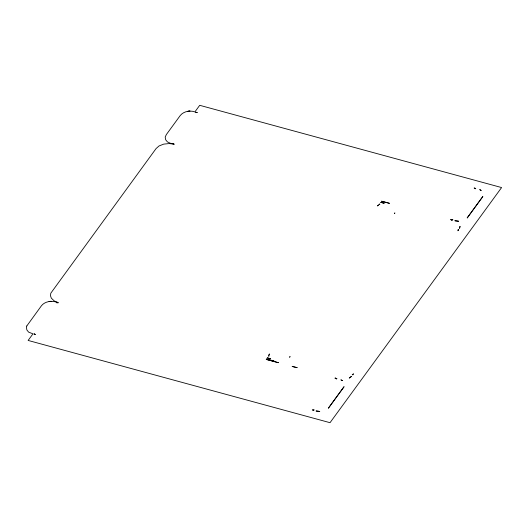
<?xml version="1.0" encoding="UTF-8"?>
<svg xmlns="http://www.w3.org/2000/svg" width="528" height="528" viewBox="0 0 528 528"><rect width="100%" height="100%" fill="white"/><g stroke="black" fill="none" stroke-linecap="round" stroke-linejoin="round"><path stroke-width="0.79" d="M196.535 112.365L195.637 112.655L195.782 112.16L197.314 112.576L196.607 112.385M34.676 334.31L35.462 334.396L33.851 334.085L34.353 333.689L34.604 334.29M394.832 213.015L394.489 213.49L394.832 213.015M26.816 325.948L26.4 327.248L26.862 329.954L28.604 332.119L32.954 333.841L28.136 340.441L330.026 422.69L501.6 187.559L199.709 105.31L194.885 111.916C189.684 109.989 183.308 111.613 180.246 115.526L166.366 134.548L165.198 137.029L165.66 139.735L167.409 141.9L170.313 143.227L172.649 143.86L173.151 143.464L173.402 144.065L174.26 144.177L169.191 143.563L163.713 144.118L159.034 145.966L156.097 148.546L50.813 293.179L50.444 295.627L51.322 298.142L54.311 301.006L58.582 302.716L56.839 302.874L56.984 302.379C51.579 300.175 44.695 301.554 41.448 305.752L26.816 325.948M460.007 226.393L459.591 228.221L460.007 226.393M313.975 409.867L313.823 410.355L312.292 409.939L313.975 409.867M452.773 219.641L452.628 220.136L450.661 219.608L451.988 220.024L451.09 219.721L452.773 219.641M269.379 354.057L268.93 355.106L269.399 354.116M353.404 373.943L352.81 374.906L352.216 374.609L353.404 373.943M343.992 386.786L328.429 408.118L343.992 386.786M482.797 196.568L467.227 217.899L482.797 196.568M458.654 229.845L457.875 230.762L458.33 230.314L457.901 229.772L458.654 229.845M268.904 355.667L268.554 356.143L268.917 356.235L268.904 355.667M379.507 204.092L379.157 204.567L379.856 204.191L379.507 204.092M335.425 378.239L336.455 379.051L336.956 378.655L334.937 378.107L336.382 378.437L335.425 378.239M474.223 188.014L475.253 188.833L475.761 188.43L474.223 188.014M290.011 356.671L289.661 357.146L290.011 356.671M378.49 204.956L377.513 205.861L378.49 204.956M349.51 377.83L349.252 378.035L351.457 376.418L349.51 377.83M297.086 367.64L292.222 366.465L297.086 367.64M189.889 111.085L187.994 111.276L189.889 111.085M51.091 301.31L49.196 301.495L51.091 301.31M384.08 203.221L380.774 202.356L384.08 203.221M458.522 221.206L454.964 220.777L458.522 221.206M319.717 411.431L316.166 410.995L319.717 411.431M389.38 203.3L381.605 201.221L389.38 203.3M270.435 358.69L267.293 357.878L270.435 358.69M277.985 362.571L266.198 359.377L278.368 362.69L277.985 362.571M481.127 190.43L479.827 189.671L481.127 190.43M273.953 361.06L266.462 359.02L273.953 361.06M342.329 380.648L341.029 379.889L342.329 380.648"/></g></svg>
